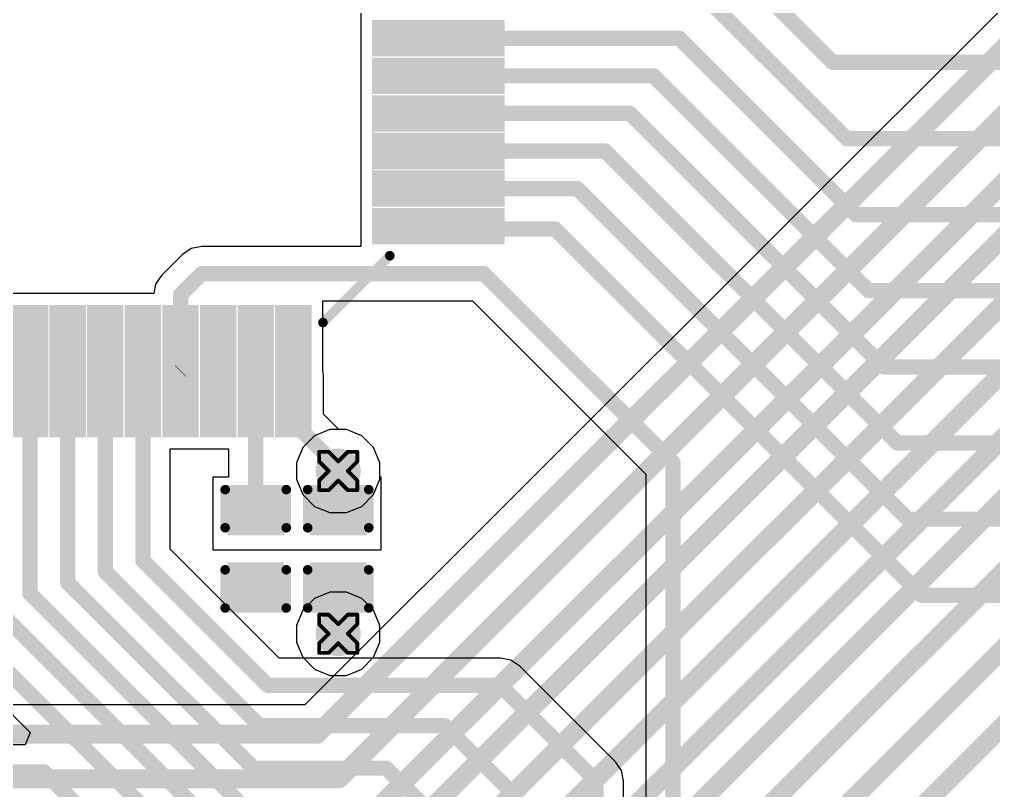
# Model space of a CAD drawing. Header units: inches. Extents: x -11 to 5379, y 0 to 5429.
# Drawn here: x 153.41 to 166.36, y 39.54 to 49.8 of the extents above; entities that cross this region are included whole.
import ezdxf

# ---------------------------------------------------------------- set-up
doc = ezdxf.new("R2010")
doc.units = ezdxf.units.IN
for name, color, linetype in [('Bottom Layer', 5, 'Continuous'), ('Drill Drawing', 1, 'Continuous'), ('GND', 16, 'Continuous'), ('PWR', 76, 'Continuous'), ('Top Layer', 1, 'Continuous'), ('Top Overlay', 2, 'Continuous'), ('Top Paste', 8, 'Continuous'), ('Top Solder', 216, 'Continuous'), ('Via Holes', 16, 'Continuous')]:
    doc.layers.add(name, color=color, linetype=linetype)

# ---------------------------------------------------------------- blocks, each defined once
blk = doc.blocks.new('LQFP_144_20_20__157')
at = {"layer": 'Top Layer'}
for points in [[(9.9, -6.11), (11.46, -6.11), (11.46, -6.39), (9.9, -6.39)], [(9.9, -6.61), (11.46, -6.61), (11.46, -6.89), (9.9, -6.89)], [(9.9, -7.11), (11.46, -7.11), (11.46, -7.39), (9.9, -7.39)], [(9.9, -7.61), (11.46, -7.61), (11.46, -7.89), (9.9, -7.89)], [(9.9, -8.11), (11.46, -8.11), (11.46, -8.39), (9.9, -8.39)], [(9.9, -8.61), (11.46, -8.61), (11.46, -8.89), (9.9, -8.89)], [(5.11, -11.46), (5.11, -9.9), (5.39, -9.9), (5.39, -11.46)], [(5.61, -11.46), (5.61, -9.9), (5.89, -9.9), (5.89, -11.46)], [(6.11, -11.46), (6.11, -9.9), (6.39, -9.9), (6.39, -11.46)], [(6.61, -11.46), (6.61, -9.9), (6.89, -9.9), (6.89, -11.46)], [(7.11, -11.46), (7.11, -9.9), (7.39, -9.9), (7.39, -11.46)], [(7.61, -11.46), (7.61, -9.9), (7.89, -9.9), (7.89, -11.46)], [(8.11, -11.46), (8.11, -9.9), (8.39, -9.9), (8.39, -11.46)], [(8.61, -11.46), (8.61, -9.9), (8.89, -9.9), (8.89, -11.46)]]:
    blk.add_hatch(color=1, dxfattribs=at).paths.add_polyline_path(points)
at = {"layer": 'Top Paste'}
for points in [[(9.9, -6.11), (11.46, -6.11), (11.46, -6.39), (9.9, -6.39)], [(9.9, -6.61), (11.46, -6.61), (11.46, -6.89), (9.9, -6.89)], [(9.9, -7.11), (11.46, -7.11), (11.46, -7.39), (9.9, -7.39)], [(9.9, -7.61), (11.46, -7.61), (11.46, -7.89), (9.9, -7.89)], [(9.9, -8.11), (11.46, -8.11), (11.46, -8.39), (9.9, -8.39)], [(9.9, -8.61), (11.46, -8.61), (11.46, -8.89), (9.9, -8.89)], [(5.11, -11.46), (5.11, -9.9), (5.39, -9.9), (5.39, -11.46)], [(5.61, -11.46), (5.61, -9.9), (5.89, -9.9), (5.89, -11.46)], [(6.11, -11.46), (6.11, -9.9), (6.39, -9.9), (6.39, -11.46)], [(6.61, -11.46), (6.61, -9.9), (6.89, -9.9), (6.89, -11.46)], [(7.11, -11.46), (7.11, -9.9), (7.39, -9.9), (7.39, -11.46)], [(7.61, -11.46), (7.61, -9.9), (7.89, -9.9), (7.89, -11.46)], [(8.11, -11.46), (8.11, -9.9), (8.39, -9.9), (8.39, -11.46)], [(8.61, -11.46), (8.61, -9.9), (8.89, -9.9), (8.89, -11.46)]]:
    blk.add_hatch(color=8, dxfattribs=at).paths.add_polyline_path(points)
at = {"layer": 'Top Solder'}
for points in [[(9.798, -6.008), (11.562, -6.008), (11.562, -6.492), (9.798, -6.492)], [(9.798, -6.508), (11.562, -6.508), (11.562, -6.992), (9.798, -6.992)], [(9.798, -7.008), (11.562, -7.008), (11.562, -7.492), (9.798, -7.492)], [(9.798, -7.508), (11.562, -7.508), (11.562, -7.992), (9.798, -7.992)], [(9.798, -8.008), (11.562, -8.008), (11.562, -8.492), (9.798, -8.492)], [(9.798, -8.508), (11.562, -8.508), (11.562, -8.992), (9.798, -8.992)], [(5.008, -11.562), (5.008, -9.798), (5.492, -9.798), (5.492, -11.562)], [(5.508, -11.562), (5.508, -9.798), (5.992, -9.798), (5.992, -11.562)], [(6.008, -11.562), (6.008, -9.798), (6.492, -9.798), (6.492, -11.562)], [(6.508, -11.562), (6.508, -9.798), (6.992, -9.798), (6.992, -11.562)], [(7.008, -11.562), (7.008, -9.798), (7.492, -9.798), (7.492, -11.562)], [(7.508, -11.562), (7.508, -9.798), (7.992, -9.798), (7.992, -11.562)], [(8.008, -11.562), (8.008, -9.798), (8.492, -9.798), (8.492, -11.562)], [(8.508, -11.562), (8.508, -9.798), (8.992, -9.798), (8.992, -11.562)]]:
    blk.add_hatch(color=216, dxfattribs=at).paths.add_polyline_path(points)
at = {"layer": 'Top Overlay'}
blk.add_lwpolyline([(9.144, -10.033, 0.127, 0.127, 0), (10.033, -9.144, 0.127, 0.127, 0)], format="xyseb", dxfattribs=at)
for points in [[(10.001, -9.144, 0.0635, 0.0635, 1), (10.065, -9.144, 0.0635, 0.0635, 1)], [(9.112, -10.033, 0.0635, 0.0635, 1), (9.176, -10.033, 0.0635, 0.0635, 1)]]:
    blk.add_lwpolyline(points, format="xyseb", close=True, dxfattribs=at)
blk = doc.blocks.new('C___0402_688')
at = {"layer": 'Top Layer'}
for points in [[(-0.699, -0.318), (-0.699, 0.318), (-0.241, 0.318), (-0.241, -0.318)], [(0.241, -0.318), (0.241, 0.318), (0.699, 0.318), (0.699, -0.318)]]:
    blk.add_hatch(color=1, dxfattribs=at).paths.add_polyline_path(points)
at = {"layer": 'Top Paste'}
for points in [[(-0.699, -0.318), (-0.699, 0.318), (-0.241, 0.318), (-0.241, -0.318)], [(0.241, -0.318), (0.241, 0.318), (0.699, 0.318), (0.699, -0.318)]]:
    blk.add_hatch(color=8, dxfattribs=at).paths.add_polyline_path(points)
at = {"layer": 'Top Solder'}
for points in [[(-0.758, -0.377), (-0.758, 0.377), (-0.181, 0.377), (-0.181, -0.377)], [(0.181, -0.377), (0.181, 0.377), (0.758, 0.377), (0.758, -0.377)]]:
    blk.add_hatch(color=216, dxfattribs=at).paths.add_polyline_path(points)
at = {"layer": 'Top Overlay'}
for points in [[(-0.787, 0.406, 0.127, 0.127, 0), (-0.279, 0.406, 0.127, 0.127, 0)], [(-0.787, 0.406, 0.127, 0.127, 0), (-0.787, -0.406, 0.127, 0.127, 0)], [(0.279, 0.406, 0.127, 0.127, 0), (0.787, 0.406, 0.127, 0.127, 0)], [(0.787, 0.406, 0.127, 0.127, 0), (0.787, -0.406, 0.127, 0.127, 0)], [(-0.787, -0.406, 0.127, 0.127, 0), (-0.279, -0.406, 0.127, 0.127, 0)], [(0.279, -0.406, 0.127, 0.127, 0), (0.787, -0.406, 0.127, 0.127, 0)]]:
    blk.add_lwpolyline(points, format="xyseb", dxfattribs=at)
for points in [[(-0.819, 0.406, 0.0635, 0.0635, 1), (-0.756, 0.406, 0.0635, 0.0635, 1)], [(-0.819, 0.406, 0.0635, 0.0635, 1), (-0.756, 0.406, 0.0635, 0.0635, 1)], [(-0.311, 0.406, 0.0635, 0.0635, 1), (-0.248, 0.406, 0.0635, 0.0635, 1)], [(0.248, 0.406, 0.0635, 0.0635, 1), (0.311, 0.406, 0.0635, 0.0635, 1)], [(0.756, 0.406, 0.0635, 0.0635, 1), (0.819, 0.406, 0.0635, 0.0635, 1)], [(0.756, 0.406, 0.0635, 0.0635, 1), (0.819, 0.406, 0.0635, 0.0635, 1)], [(-0.819, -0.406, 0.0635, 0.0635, 1), (-0.756, -0.406, 0.0635, 0.0635, 1)], [(-0.819, -0.406, 0.0635, 0.0635, 1), (-0.756, -0.406, 0.0635, 0.0635, 1)], [(-0.311, -0.406, 0.0635, 0.0635, 1), (-0.248, -0.406, 0.0635, 0.0635, 1)], [(0.248, -0.406, 0.0635, 0.0635, 1), (0.311, -0.406, 0.0635, 0.0635, 1)], [(0.756, -0.406, 0.0635, 0.0635, 1), (0.819, -0.406, 0.0635, 0.0635, 1)], [(0.756, -0.406, 0.0635, 0.0635, 1), (0.819, -0.406, 0.0635, 0.0635, 1)]]:
    blk.add_lwpolyline(points, format="xyseb", close=True, dxfattribs=at)
blk = doc.blocks.new('C___0402_696')
at = {"layer": 'Top Layer'}
for points in [[(-0.699, -0.318), (-0.699, 0.317), (-0.241, 0.317), (-0.241, -0.318)], [(0.241, -0.318), (0.241, 0.317), (0.699, 0.317), (0.699, -0.318)]]:
    blk.add_hatch(color=1, dxfattribs=at).paths.add_polyline_path(points)
at = {"layer": 'Top Paste'}
for points in [[(-0.699, -0.318), (-0.699, 0.317), (-0.241, 0.317), (-0.241, -0.318)], [(0.241, -0.318), (0.241, 0.317), (0.699, 0.317), (0.699, -0.318)]]:
    blk.add_hatch(color=8, dxfattribs=at).paths.add_polyline_path(points)
at = {"layer": 'Top Solder'}
for points in [[(-0.758, -0.377), (-0.758, 0.377), (-0.181, 0.377), (-0.181, -0.377)], [(0.181, -0.377), (0.181, 0.377), (0.758, 0.377), (0.758, -0.377)]]:
    blk.add_hatch(color=216, dxfattribs=at).paths.add_polyline_path(points)
at = {"layer": 'Top Overlay'}
for points in [[(-0.279, 0.406, 0.127, 0.127, 0), (-0.787, 0.406, 0.127, 0.127, 0)], [(-0.787, -0.406, 0.127, 0.127, 0), (-0.787, 0.406, 0.127, 0.127, 0)], [(0.787, 0.406, 0.127, 0.127, 0), (0.279, 0.406, 0.127, 0.127, 0)], [(0.787, -0.406, 0.127, 0.127, 0), (0.787, 0.406, 0.127, 0.127, 0)], [(-0.279, -0.406, 0.127, 0.127, 0), (-0.787, -0.406, 0.127, 0.127, 0)], [(0.787, -0.406, 0.127, 0.127, 0), (0.279, -0.406, 0.127, 0.127, 0)]]:
    blk.add_lwpolyline(points, format="xyseb", dxfattribs=at)
for points in [[(-0.819, 0.406, 0.0635, 0.0635, 1), (-0.756, 0.406, 0.0635, 0.0635, 1)], [(-0.819, 0.406, 0.0635, 0.0635, 1), (-0.756, 0.406, 0.0635, 0.0635, 1)], [(-0.311, 0.406, 0.0635, 0.0635, 1), (-0.248, 0.406, 0.0635, 0.0635, 1)], [(0.248, 0.406, 0.0635, 0.0635, 1), (0.311, 0.406, 0.0635, 0.0635, 1)], [(0.756, 0.406, 0.0635, 0.0635, 1), (0.819, 0.406, 0.0635, 0.0635, 1)], [(0.756, 0.406, 0.0635, 0.0635, 1), (0.819, 0.406, 0.0635, 0.0635, 1)], [(-0.819, -0.406, 0.0635, 0.0635, 1), (-0.756, -0.406, 0.0635, 0.0635, 1)], [(-0.819, -0.406, 0.0635, 0.0635, 1), (-0.756, -0.406, 0.0635, 0.0635, 1)], [(-0.311, -0.406, 0.0635, 0.0635, 1), (-0.248, -0.406, 0.0635, 0.0635, 1)], [(0.248, -0.406, 0.0635, 0.0635, 1), (0.311, -0.406, 0.0635, 0.0635, 1)], [(0.756, -0.406, 0.0635, 0.0635, 1), (0.819, -0.406, 0.0635, 0.0635, 1)], [(0.756, -0.406, 0.0635, 0.0635, 1), (0.819, -0.406, 0.0635, 0.0635, 1)]]:
    blk.add_lwpolyline(points, format="xyseb", close=True, dxfattribs=at)

msp = doc.modelspace()

# ---------------------------------------------------------------- hatches: boundary and pattern name
at = {"layer": 'Bottom Layer'}
h = msp.add_hatch(color=5, dxfattribs=at)
edge = h.paths.add_edge_path()
edge.add_arc((157.645, 43.796), 0.3, 0, 360)
h = msp.add_hatch(color=5, dxfattribs=at)
edge = h.paths.add_edge_path()
edge.add_arc((157.645, 41.631), 0.3, 0, 360)
at = {"layer": 'GND'}
h = msp.add_hatch(color=16, dxfattribs=at)
edge = h.paths.add_edge_path()
edge.add_arc((157.645, 43.796), 0.3, 0, 360)
h = msp.add_hatch(color=16, dxfattribs=at)
edge = h.paths.add_edge_path()
edge.add_arc((157.645, 41.631), 0.3, 0, 360)
at = {"layer": 'PWR'}
h = msp.add_hatch(color=76, dxfattribs=at)
edge = h.paths.add_edge_path()
edge.add_arc((157.645, 43.796), 0.3, 0, 360)
h = msp.add_hatch(color=76, dxfattribs=at)
edge = h.paths.add_edge_path()
edge.add_arc((157.645, 41.631), 0.3, 0, 360)
at = {"layer": 'Top Layer'}
h = msp.add_hatch(color=1, dxfattribs=at)
edge = h.paths.add_edge_path()
edge.add_arc((157.645, 43.796), 0.3, 0, 360)
h = msp.add_hatch(color=1, dxfattribs=at)
edge = h.paths.add_edge_path()
edge.add_arc((157.645, 41.631), 0.3, 0, 360)
at = {"layer": 'Via Holes'}
h = msp.add_hatch(color=7, dxfattribs=at)
edge = h.paths.add_edge_path()
edge.add_arc((157.645, 43.796), 0.15, 0, 360)
h = msp.add_hatch(color=7, dxfattribs=at)
edge = h.paths.add_edge_path()
edge.add_arc((157.645, 41.631), 0.15, 0, 360)

# ---------------------------------------------------------------- linework, layer by layer
at = {"layer": 'Bottom Layer'}
for p, q in [((167.772, 51.253), (157.202, 40.683)), ((157.535, 44.35), (157.331, 44.265)), ((157.755, 44.35), (157.535, 44.35)), ((157.959, 44.265), (157.755, 44.35)), ((157.331, 44.265), (157.175, 44.11)), ((158.115, 44.11), (157.959, 44.265)), ((157.175, 44.11), (157.091, 43.906)), ((158.199, 43.906), (158.115, 44.11)), ((157.091, 43.906), (157.091, 43.686)), ((158.199, 43.686), (158.199, 43.906)), ((157.091, 43.686), (157.175, 43.482)), ((158.115, 43.482), (158.199, 43.686)), ((157.175, 43.482), (157.331, 43.326)), ((157.959, 43.326), (158.115, 43.482)), ((157.331, 43.326), (157.535, 43.242)), ((157.755, 43.242), (157.959, 43.326)), ((157.535, 43.242), (157.755, 43.242)), ((157.202, 40.683), (148.319, 40.683))]:
    msp.add_line(p, q, dxfattribs=at)
for points in [[(157.885, 39.028, 0.254, 0.254, 0), (176.093, 57.237, 0.254, 0.254, 0)], [(158.019, 38.443, 0.254, 0.254, 0), (175.194, 55.618, 0.254, 0.254, 0)], [(158.25, 37.789, 0.254, 0.254, 0), (175.471, 55.011, 0.254, 0.254, 0)], [(158.508, 37.135, 0.254, 0.254, 0), (175.667, 54.294, 0.254, 0.254, 0)], [(158.749, 36.5, 0.254, 0.254, 0), (175.626, 53.376, 0.254, 0.254, 0)], [(158.93, 35.864, 0.254, 0.254, 0), (175.757, 52.691, 0.254, 0.254, 0)], [(159.029, 35, 0.254, 0.254, 0), (176.025, 51.995, 0.254, 0.254, 0)], [(160.052, 35, 0.254, 0.254, 0), (176.336, 51.284, 0.254, 0.254, 0)], [(157.363, 40.294, 0.254, 0.254, 0), (168.326, 51.257, 0.254, 0.254, 0)], [(161.074, 35, 0.254, 0.254, 0), (176.674, 50.6, 0.254, 0.254, 0)], [(157.655, 39.7, 0.254, 0.254, 0), (168.323, 50.369, 0.254, 0.254, 0)], [(148.319, 40.294, 0.254, 0.254, 0), (157.363, 40.294, 0.254, 0.254, 0)], [(148.565, 39.7, 0.254, 0.254, 0), (157.655, 39.7, 0.254, 0.254, 0)]]:
    msp.add_lwpolyline(points, format="xyseb", dxfattribs=at)
for points in [[(157.299, 40.294, 0.127, 0.127, 1), (157.426, 40.294, 0.127, 0.127, 1)], [(157.299, 40.294, 0.127, 0.127, 1), (157.426, 40.294, 0.127, 0.127, 1)], [(157.591, 39.7, 0.127, 0.127, 1), (157.718, 39.7, 0.127, 0.127, 1)], [(157.591, 39.7, 0.127, 0.127, 1), (157.718, 39.7, 0.127, 0.127, 1)]]:
    msp.add_lwpolyline(points, format="xyseb", close=True, dxfattribs=at)
at = {"layer": 'Drill Drawing'}
for points in [[(157.391, 43.923, 0.0508, 0.0508, 0), (157.391, 44.05, 0.0508, 0.0508, 0)], [(157.391, 44.05, 0.0508, 0.0508, 0), (157.518, 44.05, 0.0508, 0.0508, 0)], [(157.518, 44.05, 0.0508, 0.0508, 0), (157.645, 43.923, 0.0508, 0.0508, 0)], [(157.645, 43.923, 0.0508, 0.0508, 0), (157.772, 44.05, 0.0508, 0.0508, 0)], [(157.772, 44.05, 0.0508, 0.0508, 0), (157.899, 44.05, 0.0508, 0.0508, 0)], [(157.899, 43.923, 0.0508, 0.0508, 0), (157.899, 44.05, 0.0508, 0.0508, 0)], [(157.391, 43.923, 0.0508, 0.0508, 0), (157.518, 43.796, 0.0508, 0.0508, 0)], [(157.772, 43.796, 0.0508, 0.0508, 0), (157.899, 43.923, 0.0508, 0.0508, 0)], [(157.391, 43.669, 0.0508, 0.0508, 0), (157.518, 43.796, 0.0508, 0.0508, 0)], [(157.772, 43.796, 0.0508, 0.0508, 0), (157.899, 43.669, 0.0508, 0.0508, 0)], [(157.391, 43.542, 0.0508, 0.0508, 0), (157.391, 43.669, 0.0508, 0.0508, 0)], [(157.518, 43.542, 0.0508, 0.0508, 0), (157.645, 43.669, 0.0508, 0.0508, 0)], [(157.645, 43.669, 0.0508, 0.0508, 0), (157.772, 43.542, 0.0508, 0.0508, 0)], [(157.899, 43.542, 0.0508, 0.0508, 0), (157.899, 43.669, 0.0508, 0.0508, 0)], [(157.391, 43.542, 0.0508, 0.0508, 0), (157.518, 43.542, 0.0508, 0.0508, 0)], [(157.772, 43.542, 0.0508, 0.0508, 0), (157.899, 43.542, 0.0508, 0.0508, 0)], [(157.391, 41.758, 0.0508, 0.0508, 0), (157.391, 41.885, 0.0508, 0.0508, 0)], [(157.391, 41.885, 0.0508, 0.0508, 0), (157.518, 41.885, 0.0508, 0.0508, 0)], [(157.518, 41.885, 0.0508, 0.0508, 0), (157.645, 41.758, 0.0508, 0.0508, 0)], [(157.645, 41.758, 0.0508, 0.0508, 0), (157.772, 41.885, 0.0508, 0.0508, 0)], [(157.772, 41.885, 0.0508, 0.0508, 0), (157.899, 41.885, 0.0508, 0.0508, 0)], [(157.899, 41.758, 0.0508, 0.0508, 0), (157.899, 41.885, 0.0508, 0.0508, 0)], [(157.391, 41.758, 0.0508, 0.0508, 0), (157.518, 41.631, 0.0508, 0.0508, 0)], [(157.772, 41.631, 0.0508, 0.0508, 0), (157.899, 41.758, 0.0508, 0.0508, 0)], [(157.391, 41.504, 0.0508, 0.0508, 0), (157.518, 41.631, 0.0508, 0.0508, 0)], [(157.772, 41.631, 0.0508, 0.0508, 0), (157.899, 41.504, 0.0508, 0.0508, 0)], [(157.391, 41.377, 0.0508, 0.0508, 0), (157.391, 41.504, 0.0508, 0.0508, 0)], [(157.518, 41.377, 0.0508, 0.0508, 0), (157.645, 41.504, 0.0508, 0.0508, 0)], [(157.645, 41.504, 0.0508, 0.0508, 0), (157.772, 41.377, 0.0508, 0.0508, 0)], [(157.899, 41.377, 0.0508, 0.0508, 0), (157.899, 41.504, 0.0508, 0.0508, 0)], [(157.391, 41.377, 0.0508, 0.0508, 0), (157.518, 41.377, 0.0508, 0.0508, 0)], [(157.772, 41.377, 0.0508, 0.0508, 0), (157.899, 41.377, 0.0508, 0.0508, 0)]]:
    msp.add_lwpolyline(points, format="xyseb", dxfattribs=at)
for points in [[(157.378, 44.05, 0.0254, 0.0254, 1), (157.404, 44.05, 0.0254, 0.0254, 1)], [(157.378, 44.05, 0.0254, 0.0254, 1), (157.404, 44.05, 0.0254, 0.0254, 1)], [(157.505, 44.05, 0.0254, 0.0254, 1), (157.531, 44.05, 0.0254, 0.0254, 1)], [(157.505, 44.05, 0.0254, 0.0254, 1), (157.531, 44.05, 0.0254, 0.0254, 1)], [(157.759, 44.05, 0.0254, 0.0254, 1), (157.785, 44.05, 0.0254, 0.0254, 1)], [(157.759, 44.05, 0.0254, 0.0254, 1), (157.785, 44.05, 0.0254, 0.0254, 1)], [(157.886, 44.05, 0.0254, 0.0254, 1), (157.912, 44.05, 0.0254, 0.0254, 1)], [(157.886, 44.05, 0.0254, 0.0254, 1), (157.912, 44.05, 0.0254, 0.0254, 1)], [(157.378, 43.923, 0.0254, 0.0254, 1), (157.404, 43.923, 0.0254, 0.0254, 1)], [(157.378, 43.923, 0.0254, 0.0254, 1), (157.404, 43.923, 0.0254, 0.0254, 1)], [(157.632, 43.923, 0.0254, 0.0254, 1), (157.658, 43.923, 0.0254, 0.0254, 1)], [(157.632, 43.923, 0.0254, 0.0254, 1), (157.658, 43.923, 0.0254, 0.0254, 1)], [(157.886, 43.923, 0.0254, 0.0254, 1), (157.912, 43.923, 0.0254, 0.0254, 1)], [(157.886, 43.923, 0.0254, 0.0254, 1), (157.912, 43.923, 0.0254, 0.0254, 1)], [(157.505, 43.796, 0.0254, 0.0254, 1), (157.531, 43.796, 0.0254, 0.0254, 1)], [(157.505, 43.796, 0.0254, 0.0254, 1), (157.531, 43.796, 0.0254, 0.0254, 1)], [(157.759, 43.796, 0.0254, 0.0254, 1), (157.785, 43.796, 0.0254, 0.0254, 1)], [(157.759, 43.796, 0.0254, 0.0254, 1), (157.785, 43.796, 0.0254, 0.0254, 1)], [(157.378, 43.669, 0.0254, 0.0254, 1), (157.404, 43.669, 0.0254, 0.0254, 1)], [(157.378, 43.669, 0.0254, 0.0254, 1), (157.404, 43.669, 0.0254, 0.0254, 1)], [(157.632, 43.669, 0.0254, 0.0254, 1), (157.658, 43.669, 0.0254, 0.0254, 1)], [(157.632, 43.669, 0.0254, 0.0254, 1), (157.658, 43.669, 0.0254, 0.0254, 1)], [(157.886, 43.669, 0.0254, 0.0254, 1), (157.912, 43.669, 0.0254, 0.0254, 1)], [(157.886, 43.669, 0.0254, 0.0254, 1), (157.912, 43.669, 0.0254, 0.0254, 1)], [(157.378, 43.542, 0.0254, 0.0254, 1), (157.404, 43.542, 0.0254, 0.0254, 1)], [(157.378, 43.542, 0.0254, 0.0254, 1), (157.404, 43.542, 0.0254, 0.0254, 1)], [(157.505, 43.542, 0.0254, 0.0254, 1), (157.531, 43.542, 0.0254, 0.0254, 1)], [(157.505, 43.542, 0.0254, 0.0254, 1), (157.531, 43.542, 0.0254, 0.0254, 1)], [(157.759, 43.542, 0.0254, 0.0254, 1), (157.785, 43.542, 0.0254, 0.0254, 1)], [(157.759, 43.542, 0.0254, 0.0254, 1), (157.785, 43.542, 0.0254, 0.0254, 1)], [(157.886, 43.542, 0.0254, 0.0254, 1), (157.912, 43.542, 0.0254, 0.0254, 1)], [(157.886, 43.542, 0.0254, 0.0254, 1), (157.912, 43.542, 0.0254, 0.0254, 1)], [(157.378, 41.885, 0.0254, 0.0254, 1), (157.404, 41.885, 0.0254, 0.0254, 1)], [(157.378, 41.885, 0.0254, 0.0254, 1), (157.404, 41.885, 0.0254, 0.0254, 1)], [(157.505, 41.885, 0.0254, 0.0254, 1), (157.531, 41.885, 0.0254, 0.0254, 1)], [(157.505, 41.885, 0.0254, 0.0254, 1), (157.531, 41.885, 0.0254, 0.0254, 1)], [(157.759, 41.885, 0.0254, 0.0254, 1), (157.785, 41.885, 0.0254, 0.0254, 1)], [(157.759, 41.885, 0.0254, 0.0254, 1), (157.785, 41.885, 0.0254, 0.0254, 1)], [(157.886, 41.885, 0.0254, 0.0254, 1), (157.912, 41.885, 0.0254, 0.0254, 1)], [(157.886, 41.885, 0.0254, 0.0254, 1), (157.912, 41.885, 0.0254, 0.0254, 1)], [(157.378, 41.758, 0.0254, 0.0254, 1), (157.404, 41.758, 0.0254, 0.0254, 1)], [(157.378, 41.758, 0.0254, 0.0254, 1), (157.404, 41.758, 0.0254, 0.0254, 1)], [(157.632, 41.758, 0.0254, 0.0254, 1), (157.658, 41.758, 0.0254, 0.0254, 1)], [(157.632, 41.758, 0.0254, 0.0254, 1), (157.658, 41.758, 0.0254, 0.0254, 1)], [(157.886, 41.758, 0.0254, 0.0254, 1), (157.912, 41.758, 0.0254, 0.0254, 1)], [(157.886, 41.758, 0.0254, 0.0254, 1), (157.912, 41.758, 0.0254, 0.0254, 1)], [(157.505, 41.631, 0.0254, 0.0254, 1), (157.531, 41.631, 0.0254, 0.0254, 1)], [(157.505, 41.631, 0.0254, 0.0254, 1), (157.531, 41.631, 0.0254, 0.0254, 1)], [(157.759, 41.631, 0.0254, 0.0254, 1), (157.785, 41.631, 0.0254, 0.0254, 1)], [(157.759, 41.631, 0.0254, 0.0254, 1), (157.785, 41.631, 0.0254, 0.0254, 1)], [(157.378, 41.504, 0.0254, 0.0254, 1), (157.404, 41.504, 0.0254, 0.0254, 1)], [(157.378, 41.504, 0.0254, 0.0254, 1), (157.404, 41.504, 0.0254, 0.0254, 1)], [(157.632, 41.504, 0.0254, 0.0254, 1), (157.658, 41.504, 0.0254, 0.0254, 1)], [(157.632, 41.504, 0.0254, 0.0254, 1), (157.658, 41.504, 0.0254, 0.0254, 1)], [(157.886, 41.504, 0.0254, 0.0254, 1), (157.912, 41.504, 0.0254, 0.0254, 1)], [(157.886, 41.504, 0.0254, 0.0254, 1), (157.912, 41.504, 0.0254, 0.0254, 1)], [(157.378, 41.377, 0.0254, 0.0254, 1), (157.404, 41.377, 0.0254, 0.0254, 1)], [(157.378, 41.377, 0.0254, 0.0254, 1), (157.404, 41.377, 0.0254, 0.0254, 1)], [(157.505, 41.377, 0.0254, 0.0254, 1), (157.531, 41.377, 0.0254, 0.0254, 1)], [(157.505, 41.377, 0.0254, 0.0254, 1), (157.531, 41.377, 0.0254, 0.0254, 1)], [(157.759, 41.377, 0.0254, 0.0254, 1), (157.785, 41.377, 0.0254, 0.0254, 1)], [(157.759, 41.377, 0.0254, 0.0254, 1), (157.785, 41.377, 0.0254, 0.0254, 1)], [(157.886, 41.377, 0.0254, 0.0254, 1), (157.912, 41.377, 0.0254, 0.0254, 1)], [(157.886, 41.377, 0.0254, 0.0254, 1), (157.912, 41.377, 0.0254, 0.0254, 1)]]:
    msp.add_lwpolyline(points, format="xyseb", close=True, dxfattribs=at)
at = {"layer": 'GND'}
for p, q in [((157.535, 44.35), (157.331, 44.265)), ((157.755, 44.35), (157.535, 44.35)), ((157.959, 44.265), (157.755, 44.35)), ((157.331, 44.265), (157.175, 44.11)), ((158.115, 44.11), (157.959, 44.265)), ((157.175, 44.11), (157.091, 43.906)), ((158.199, 43.906), (158.115, 44.11)), ((157.091, 43.906), (157.091, 43.686)), ((158.199, 43.686), (158.199, 43.906)), ((157.091, 43.686), (157.175, 43.482)), ((158.115, 43.482), (158.199, 43.686)), ((157.175, 43.482), (157.331, 43.326)), ((157.959, 43.326), (158.115, 43.482)), ((157.331, 43.326), (157.535, 43.242)), ((157.755, 43.242), (157.959, 43.326)), ((157.535, 43.242), (157.755, 43.242))]:
    msp.add_line(p, q, dxfattribs=at)
at = {"layer": 'PWR'}
for p, q in [((157.331, 42.1), (157.175, 41.944)), ((157.535, 42.185), (157.331, 42.1)), ((157.755, 42.185), (157.535, 42.185)), ((157.959, 42.1), (157.755, 42.185)), ((158.115, 41.944), (157.959, 42.1)), ((157.175, 41.944), (157.091, 41.741)), ((158.199, 41.741), (158.115, 41.944)), ((157.091, 41.741), (157.091, 41.52)), ((158.199, 41.52), (158.199, 41.741)), ((157.091, 41.52), (157.175, 41.317)), ((158.115, 41.317), (158.199, 41.52)), ((157.175, 41.317), (157.331, 41.161)), ((157.959, 41.161), (158.115, 41.317)), ((157.331, 41.161), (157.535, 41.077)), ((157.535, 41.077), (157.755, 41.077)), ((157.755, 41.077), (157.959, 41.161))]:
    msp.add_line(p, q, dxfattribs=at)
at = {"layer": 'Top Layer'}
for p, q in [((157.944, 50.66), (157.944, 49.66)), ((157.944, 49.66), (157.944, 48.66)), ((157.944, 48.66), (157.944, 47.66)), ((157.944, 47.66), (157.944, 46.784)), ((155.692, 46.757), (155.575, 46.678)), ((155.831, 46.784), (155.692, 46.757)), ((157.944, 46.784), (155.831, 46.784)), ((155.575, 46.678), (155.296, 46.399)), ((155.575, 46.678), (155.575, 46.678)), ((155.296, 46.399), (155.217, 46.282)), ((155.217, 46.282), (155.193, 46.158)), ((155.193, 46.158), (151.654, 46.158)), ((157.442, 45.12), (157.442, 46.059)), ((157.442, 46.059), (159.43, 46.059)), ((159.43, 46.059), (161.734, 43.755)), ((157.449, 45.085), (157.442, 45.12)), ((157.449, 44.554), (157.449, 45.085)), ((157.449, 45.085), (157.449, 45.085)), ((157.653, 44.35), (157.449, 44.554)), ((157.755, 44.35), (157.653, 44.35)), ((157.959, 44.265), (157.755, 44.35)), ((158.115, 44.11), (157.959, 44.265)), ((155.41, 42.755), (155.41, 44.09)), ((155.41, 44.09), (156.185, 44.09)), ((156.185, 44.09), (156.185, 43.713)), ((158.199, 43.906), (158.115, 44.11)), ((158.199, 43.713), (158.199, 43.906)), ((156.185, 43.713), (155.976, 43.713)), ((155.976, 43.713), (155.976, 42.748)), ((158.217, 43.713), (158.199, 43.713)), ((158.217, 42.748), (158.217, 43.713)), ((161.734, 43.755), (161.734, 37.795)), ((156.859, 41.307), (155.41, 42.755)), ((155.976, 42.748), (158.217, 42.748)), ((152.291, 41.577), (153.55, 40.318)), ((159.802, 41.307), (156.859, 41.307)), ((159.941, 41.279), (159.802, 41.307)), ((159.802, 41.307), (159.802, 41.307)), ((160.058, 41.2), (159.941, 41.279)), ((161.33, 39.928), (160.058, 41.2)), ((153.55, 40.318), (153.482, 40.154)), ((153.482, 40.154), (152.623, 40.154)), ((161.409, 39.811), (161.33, 39.928)), ((161.437, 39.672), (161.409, 39.811)), ((161.437, 37.795), (161.437, 39.672)), ((161.437, 39.672), (161.437, 39.672))]:
    msp.add_line(p, q, dxfattribs=at)
for points in [[(162.898, 50.554, 0.203, 0.203, 0), (164.221, 49.232, 0.203, 0.203, 0)], [(162.571, 50.054, 0.203, 0.203, 0), (164.406, 48.219, 0.203, 0.203, 0)], [(158.978, 49.554, 0.203, 0.203, 0), (162.18, 49.554, 0.203, 0.203, 0)], [(162.18, 49.554, 0.203, 0.203, 0), (164.528, 47.206, 0.203, 0.203, 0)], [(164.221, 49.232, 0.203, 0.203, 0), (166.789, 49.232, 0.203, 0.203, 0)], [(158.978, 49.054, 0.203, 0.203, 0), (161.837, 49.054, 0.203, 0.203, 0)], [(161.837, 49.054, 0.203, 0.203, 0), (164.697, 46.194, 0.203, 0.203, 0)], [(158.978, 48.554, 0.203, 0.203, 0), (161.523, 48.554, 0.203, 0.203, 0)], [(161.523, 48.554, 0.203, 0.203, 0), (164.896, 45.181, 0.203, 0.203, 0)], [(164.406, 48.219, 0.203, 0.203, 0), (166.789, 48.219, 0.203, 0.203, 0)], [(158.978, 48.054, 0.203, 0.203, 0), (161.192, 48.054, 0.203, 0.203, 0)], [(161.192, 48.054, 0.203, 0.203, 0), (165.078, 44.168, 0.203, 0.203, 0)], [(158.978, 47.554, 0.203, 0.203, 0), (160.821, 47.554, 0.203, 0.203, 0)], [(160.821, 47.554, 0.203, 0.203, 0), (165.219, 43.155, 0.203, 0.203, 0)], [(164.528, 47.206, 0.203, 0.203, 0), (166.789, 47.206, 0.203, 0.203, 0)], [(158.978, 47.054, 0.203, 0.203, 0), (159.016, 47.015, 0.203, 0.203, 0)], [(159.016, 47.015, 0.203, 0.203, 0), (160.529, 47.015, 0.203, 0.203, 0)], [(160.529, 47.015, 0.203, 0.203, 0), (165.402, 42.143, 0.203, 0.203, 0)], [(155.552, 46.143, 0.203, 0.203, 0), (155.831, 46.422, 0.203, 0.203, 0)], [(155.831, 46.422, 0.203, 0.203, 0), (159.58, 46.422, 0.203, 0.203, 0)], [(159.58, 46.422, 0.203, 0.203, 0), (162.096, 43.906, 0.203, 0.203, 0)], [(155.552, 45.128, 0.203, 0.203, 0), (155.552, 46.143, 0.203, 0.203, 0)], [(164.697, 46.194, 0.203, 0.203, 0), (166.789, 46.194, 0.203, 0.203, 0)], [(153.548, 42.165, 0.203, 0.203, 0), (153.548, 45.124, 0.203, 0.203, 0)], [(154.048, 42.312, 0.203, 0.203, 0), (154.048, 45.124, 0.203, 0.203, 0)], [(154.548, 42.458, 0.203, 0.203, 0), (154.548, 45.124, 0.203, 0.203, 0)], [(155.048, 42.605, 0.203, 0.203, 0), (155.048, 45.124, 0.203, 0.203, 0)], [(155.548, 45.124, 0.203, 0.203, 0), (155.552, 45.128, 0.203, 0.203, 0)], [(156.548, 43.231, 0.203, 0.203, 0), (156.548, 45.124, 0.203, 0.203, 0)], [(157.048, 45.124, 0.203, 0.203, 0), (157.086, 45.085, 0.203, 0.203, 0)], [(164.896, 45.181, 0.203, 0.203, 0), (166.789, 45.181, 0.203, 0.203, 0)], [(157.086, 44.403, 0.203, 0.203, 0), (157.086, 45.085, 0.203, 0.203, 0)], [(157.086, 44.403, 0.203, 0.203, 0), (157.645, 43.845, 0.203, 0.203, 0)], [(165.078, 44.168, 0.203, 0.203, 0), (166.789, 44.168, 0.203, 0.203, 0)], [(157.645, 43.231, 0.203, 0.203, 0), (157.645, 43.845, 0.203, 0.203, 0)], [(162.096, 37.313, 0.203, 0.203, 0), (162.096, 43.906, 0.203, 0.203, 0)], [(165.219, 43.155, 0.203, 0.203, 0), (166.789, 43.155, 0.203, 0.203, 0)], [(155.048, 42.605, 0.203, 0.203, 0), (156.709, 40.944, 0.203, 0.203, 0)], [(154.548, 42.458, 0.203, 0.203, 0), (156.599, 40.407, 0.203, 0.203, 0)], [(154.048, 42.312, 0.203, 0.203, 0), (156.518, 39.842, 0.203, 0.203, 0)], [(153.548, 42.165, 0.203, 0.203, 0), (156.409, 39.304, 0.203, 0.203, 0)], [(165.402, 42.143, 0.203, 0.203, 0), (166.789, 42.143, 0.203, 0.203, 0)], [(153.048, 42.018, 0.203, 0.203, 0), (156.356, 38.71, 0.203, 0.203, 0)], [(152.548, 41.834, 0.203, 0.203, 0), (155.963, 38.419, 0.203, 0.203, 0)], [(156.709, 40.944, 0.203, 0.203, 0), (159.802, 40.944, 0.203, 0.203, 0)], [(159.802, 40.944, 0.203, 0.203, 0), (161.074, 39.672, 0.203, 0.203, 0)], [(156.599, 40.407, 0.203, 0.203, 0), (159.063, 40.407, 0.203, 0.203, 0)], [(159.063, 40.407, 0.203, 0.203, 0), (160.052, 39.418, 0.203, 0.203, 0)], [(152.473, 39.792, 0.203, 0.203, 0), (153.734, 39.792, 0.203, 0.203, 0)], [(153.734, 39.792, 0.203, 0.203, 0), (154.94, 38.585, 0.203, 0.203, 0)], [(156.518, 39.842, 0.203, 0.203, 0), (158.283, 39.842, 0.203, 0.203, 0)], [(158.283, 39.842, 0.203, 0.203, 0), (159.029, 39.096, 0.203, 0.203, 0)], [(161.074, 37.313, 0.203, 0.203, 0), (161.074, 39.672, 0.203, 0.203, 0)]]:
    msp.add_lwpolyline(points, format="xyseb", dxfattribs=at)
for points in [[(158.927, 49.554, 0.102, 0.102, 1), (159.029, 49.554, 0.102, 0.102, 1)], [(162.13, 49.554, 0.102, 0.102, 1), (162.231, 49.554, 0.102, 0.102, 1)], [(162.13, 49.554, 0.102, 0.102, 1), (162.231, 49.554, 0.102, 0.102, 1)], [(164.17, 49.232, 0.102, 0.102, 1), (164.271, 49.232, 0.102, 0.102, 1)], [(164.17, 49.232, 0.102, 0.102, 1), (164.271, 49.232, 0.102, 0.102, 1)], [(158.927, 49.054, 0.102, 0.102, 1), (159.029, 49.054, 0.102, 0.102, 1)], [(161.786, 49.054, 0.102, 0.102, 1), (161.888, 49.054, 0.102, 0.102, 1)], [(161.786, 49.054, 0.102, 0.102, 1), (161.888, 49.054, 0.102, 0.102, 1)], [(158.927, 48.554, 0.102, 0.102, 1), (159.029, 48.554, 0.102, 0.102, 1)], [(161.472, 48.554, 0.102, 0.102, 1), (161.573, 48.554, 0.102, 0.102, 1)], [(161.472, 48.554, 0.102, 0.102, 1), (161.573, 48.554, 0.102, 0.102, 1)], [(164.355, 48.219, 0.102, 0.102, 1), (164.457, 48.219, 0.102, 0.102, 1)], [(164.355, 48.219, 0.102, 0.102, 1), (164.457, 48.219, 0.102, 0.102, 1)], [(158.927, 48.054, 0.102, 0.102, 1), (159.029, 48.054, 0.102, 0.102, 1)], [(161.141, 48.054, 0.102, 0.102, 1), (161.243, 48.054, 0.102, 0.102, 1)], [(161.141, 48.054, 0.102, 0.102, 1), (161.243, 48.054, 0.102, 0.102, 1)], [(158.927, 47.554, 0.102, 0.102, 1), (159.029, 47.554, 0.102, 0.102, 1)], [(160.77, 47.554, 0.102, 0.102, 1), (160.872, 47.554, 0.102, 0.102, 1)], [(160.77, 47.554, 0.102, 0.102, 1), (160.872, 47.554, 0.102, 0.102, 1)], [(164.477, 47.206, 0.102, 0.102, 1), (164.579, 47.206, 0.102, 0.102, 1)], [(164.477, 47.206, 0.102, 0.102, 1), (164.579, 47.206, 0.102, 0.102, 1)], [(158.927, 47.054, 0.102, 0.102, 1), (159.029, 47.054, 0.102, 0.102, 1)], [(158.965, 47.015, 0.102, 0.102, 1), (159.067, 47.015, 0.102, 0.102, 1)], [(158.965, 47.015, 0.102, 0.102, 1), (159.067, 47.015, 0.102, 0.102, 1)], [(160.478, 47.015, 0.102, 0.102, 1), (160.58, 47.015, 0.102, 0.102, 1)], [(160.478, 47.015, 0.102, 0.102, 1), (160.58, 47.015, 0.102, 0.102, 1)], [(155.78, 46.422, 0.102, 0.102, 1), (155.882, 46.422, 0.102, 0.102, 1)], [(155.78, 46.422, 0.102, 0.102, 1), (155.882, 46.422, 0.102, 0.102, 1)], [(159.529, 46.422, 0.102, 0.102, 1), (159.631, 46.422, 0.102, 0.102, 1)], [(159.529, 46.422, 0.102, 0.102, 1), (159.631, 46.422, 0.102, 0.102, 1)], [(155.501, 46.143, 0.102, 0.102, 1), (155.603, 46.143, 0.102, 0.102, 1)], [(155.501, 46.143, 0.102, 0.102, 1), (155.603, 46.143, 0.102, 0.102, 1)], [(164.646, 46.194, 0.102, 0.102, 1), (164.748, 46.194, 0.102, 0.102, 1)], [(164.646, 46.194, 0.102, 0.102, 1), (164.748, 46.194, 0.102, 0.102, 1)], [(153.497, 45.124, 0.102, 0.102, 1), (153.599, 45.124, 0.102, 0.102, 1)], [(153.997, 45.124, 0.102, 0.102, 1), (154.099, 45.124, 0.102, 0.102, 1)], [(154.497, 45.124, 0.102, 0.102, 1), (154.599, 45.124, 0.102, 0.102, 1)], [(154.997, 45.124, 0.102, 0.102, 1), (155.099, 45.124, 0.102, 0.102, 1)], [(155.497, 45.124, 0.102, 0.102, 1), (155.599, 45.124, 0.102, 0.102, 1)], [(155.501, 45.128, 0.102, 0.102, 1), (155.603, 45.128, 0.102, 0.102, 1)], [(155.501, 45.128, 0.102, 0.102, 1), (155.603, 45.128, 0.102, 0.102, 1)], [(156.497, 45.124, 0.102, 0.102, 1), (156.599, 45.124, 0.102, 0.102, 1)], [(156.997, 45.124, 0.102, 0.102, 1), (157.099, 45.124, 0.102, 0.102, 1)], [(164.845, 45.181, 0.102, 0.102, 1), (164.946, 45.181, 0.102, 0.102, 1)], [(164.845, 45.181, 0.102, 0.102, 1), (164.946, 45.181, 0.102, 0.102, 1)], [(157.035, 45.085, 0.102, 0.102, 1), (157.137, 45.085, 0.102, 0.102, 1)], [(157.035, 45.085, 0.102, 0.102, 1), (157.137, 45.085, 0.102, 0.102, 1)], [(157.035, 44.403, 0.102, 0.102, 1), (157.137, 44.403, 0.102, 0.102, 1)], [(157.035, 44.403, 0.102, 0.102, 1), (157.137, 44.403, 0.102, 0.102, 1)], [(165.027, 44.168, 0.102, 0.102, 1), (165.128, 44.168, 0.102, 0.102, 1)], [(165.027, 44.168, 0.102, 0.102, 1), (165.128, 44.168, 0.102, 0.102, 1)], [(157.594, 43.845, 0.102, 0.102, 1), (157.696, 43.845, 0.102, 0.102, 1)], [(157.594, 43.845, 0.102, 0.102, 1), (157.696, 43.845, 0.102, 0.102, 1)], [(162.046, 43.906, 0.102, 0.102, 1), (162.147, 43.906, 0.102, 0.102, 1)], [(162.046, 43.906, 0.102, 0.102, 1), (162.147, 43.906, 0.102, 0.102, 1)], [(156.497, 43.231, 0.102, 0.102, 1), (156.599, 43.231, 0.102, 0.102, 1)], [(157.594, 43.231, 0.102, 0.102, 1), (157.696, 43.231, 0.102, 0.102, 1)], [(165.169, 43.155, 0.102, 0.102, 1), (165.27, 43.155, 0.102, 0.102, 1)], [(165.169, 43.155, 0.102, 0.102, 1), (165.27, 43.155, 0.102, 0.102, 1)], [(154.997, 42.605, 0.102, 0.102, 1), (155.099, 42.605, 0.102, 0.102, 1)], [(154.997, 42.605, 0.102, 0.102, 1), (155.099, 42.605, 0.102, 0.102, 1)], [(154.497, 42.458, 0.102, 0.102, 1), (154.599, 42.458, 0.102, 0.102, 1)], [(154.497, 42.458, 0.102, 0.102, 1), (154.599, 42.458, 0.102, 0.102, 1)], [(153.997, 42.312, 0.102, 0.102, 1), (154.099, 42.312, 0.102, 0.102, 1)], [(153.997, 42.312, 0.102, 0.102, 1), (154.099, 42.312, 0.102, 0.102, 1)], [(153.497, 42.165, 0.102, 0.102, 1), (153.599, 42.165, 0.102, 0.102, 1)], [(153.497, 42.165, 0.102, 0.102, 1), (153.599, 42.165, 0.102, 0.102, 1)], [(165.351, 42.143, 0.102, 0.102, 1), (165.452, 42.143, 0.102, 0.102, 1)], [(165.351, 42.143, 0.102, 0.102, 1), (165.452, 42.143, 0.102, 0.102, 1)], [(156.658, 40.944, 0.102, 0.102, 1), (156.759, 40.944, 0.102, 0.102, 1)], [(156.658, 40.944, 0.102, 0.102, 1), (156.759, 40.944, 0.102, 0.102, 1)], [(159.751, 40.944, 0.102, 0.102, 1), (159.853, 40.944, 0.102, 0.102, 1)], [(159.751, 40.944, 0.102, 0.102, 1), (159.853, 40.944, 0.102, 0.102, 1)], [(156.548, 40.407, 0.102, 0.102, 1), (156.65, 40.407, 0.102, 0.102, 1)], [(156.548, 40.407, 0.102, 0.102, 1), (156.65, 40.407, 0.102, 0.102, 1)], [(159.012, 40.407, 0.102, 0.102, 1), (159.114, 40.407, 0.102, 0.102, 1)], [(159.012, 40.407, 0.102, 0.102, 1), (159.114, 40.407, 0.102, 0.102, 1)], [(153.683, 39.792, 0.102, 0.102, 1), (153.784, 39.792, 0.102, 0.102, 1)], [(153.683, 39.792, 0.102, 0.102, 1), (153.784, 39.792, 0.102, 0.102, 1)], [(156.467, 39.842, 0.102, 0.102, 1), (156.569, 39.842, 0.102, 0.102, 1)], [(156.467, 39.842, 0.102, 0.102, 1), (156.569, 39.842, 0.102, 0.102, 1)], [(158.233, 39.842, 0.102, 0.102, 1), (158.334, 39.842, 0.102, 0.102, 1)], [(158.233, 39.842, 0.102, 0.102, 1), (158.334, 39.842, 0.102, 0.102, 1)], [(161.023, 39.672, 0.102, 0.102, 1), (161.125, 39.672, 0.102, 0.102, 1)], [(161.023, 39.672, 0.102, 0.102, 1), (161.125, 39.672, 0.102, 0.102, 1)]]:
    msp.add_lwpolyline(points, format="xyseb", close=True, dxfattribs=at)

# ---------------------------------------------------------------- block references
msp.add_blockref('LQFP_144_20_20__157', (148.298, 55.804))
for name, p, rotation in [('C___0402_696', (156.548, 42.761), 270), ('C___0402_688', (157.645, 42.761), 90)]:
    msp.add_blockref(name, p, dxfattribs=dict(rotation=rotation))

doc.saveas('drawing.dxf')
